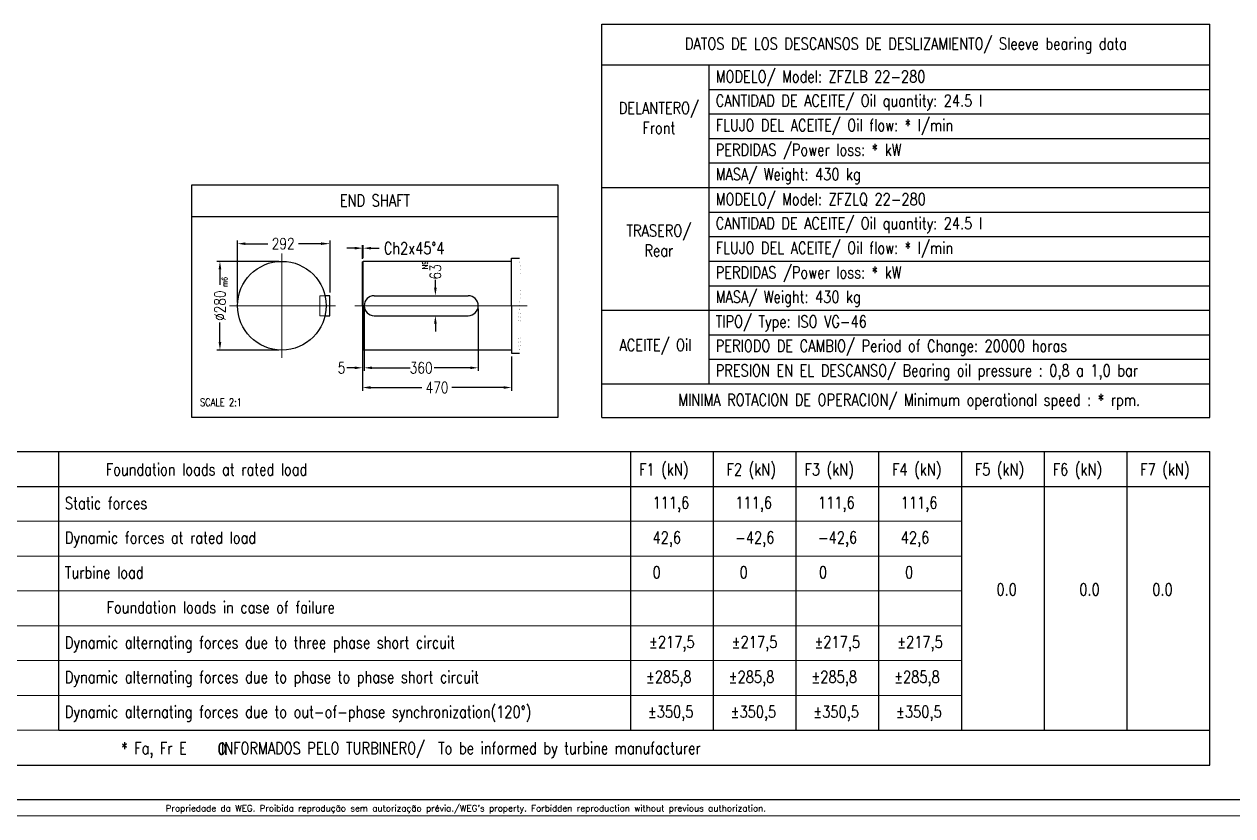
# Model space of a CAD drawing. Extents: x -25778 to -31, y 280 to 17100.
# Drawn here: x -14510 to -6878, y 280 to 5276 of the extents above; entities that cross this region are included whole.
import ezdxf
from ezdxf.enums import TextEntityAlignment as Align
from ezdxf.lldxf.tags import DXFTag

# ---------------------------------------------------------------- set-up
doc = ezdxf.new("R2010")
doc.units = 0
doc.header["$LTSCALE"] = 20
doc.header["$MEASUREMENT"] = 0
doc.header["$PDSIZE"] = -5
for name, color, linetype, lineweight in [('CENTRO', 7, 'CENTRO10', 13), ('CONTORNO', 3, 'Continuous', 30), ('COTA', 2, 'Continuous', 15), ('TEXT', 2, 'Continuous', 15), ('TRACEJADA', 7, 'HIDDEN', 13)]:
    doc.layers.add(name, color=color, linetype=linetype, lineweight=lineweight)
for name, color, linetype in [('FINA', 7, 'Continuous'), ('LEGENDA', 3, 'Continuous'), ('SUBLISTA', 7, 'Continuous'), ('TEXTO_FINO', 7, 'Continuous')]:
    doc.layers.add(name, color=color, linetype=linetype)
doc.styles.add('ROMANS', font='romans.shx', dxfattribs={"width": 0.8, "height": 75})
tags = doc.linetypes.add('CENTRO10', pattern=[16.8, 10, -3, 0.8, -3]).pattern_tags.tags
tags[10:11] = [DXFTag(74, 4), DXFTag(75, 0), DXFTag(340, '0'), DXFTag(46, 1.0), DXFTag(50, 0.0), DXFTag(44, 0.0), DXFTag(45, 0.0)]
tags[8:9] = [DXFTag(74, 4), DXFTag(75, 0), DXFTag(340, '0'), DXFTag(46, 1.0), DXFTag(50, 0.0), DXFTag(44, 0.0), DXFTag(45, 0.0)]
tags[6:7] = [DXFTag(74, 4), DXFTag(75, 0), DXFTag(340, '0'), DXFTag(46, 1.0), DXFTag(50, 0.0), DXFTag(44, 0.0), DXFTag(45, 0.0)]
tags[4:5] = [DXFTag(74, 4), DXFTag(75, 0), DXFTag(340, '0'), DXFTag(46, 1.0), DXFTag(50, 0.0), DXFTag(44, 0.0), DXFTag(45, 0.0)]
tags = doc.linetypes.add('HIDDEN', pattern=[1.905, 1.27, -0.635]).pattern_tags.tags
tags[6:7] = [DXFTag(74, 4), DXFTag(75, 0), DXFTag(340, '0'), DXFTag(46, 1.0), DXFTag(50, 0.0), DXFTag(44, 0.0), DXFTag(45, 0.0)]
tags[4:5] = [DXFTag(74, 4), DXFTag(75, 0), DXFTag(340, '0'), DXFTag(46, 1.0), DXFTag(50, 0.0), DXFTag(44, 0.0), DXFTag(45, 0.0)]
doc.dimstyles.get("Standard").update_dxf_attribs({"dimscale": 30, "dimtxt": 75, "dimasz": 2.5, "dimexe": 1, "dimexo": 1, "dimgap": 1, "dimtad": 0, "dimrnd": 0.1, "dimdsep": 46, "dimtxsty": 'ROMANS', "dimcen": 0, "dimclrd": 256, "dimclre": 256, "dimclrt": 256, "dimadec": 0, "dimazin": 0, "dimtp": 0.1, "dimtm": 0.1, "dimtfac": 0.5, "dimtdec": 3, "dimtofl": 0, "dimtmove": 0, "dimatfit": 0, "dimfxl": 0, "dimtolj": 1, "dimarcsym": 0})

# ---------------------------------------------------------------- blocks, each defined once
blk = doc.blocks.new('FORMATOWEGA0PMS')
at = {"layer": 'LEGENDA', "color": 6}
blk.add_line((-185, 5), (-1164, 5), dxfattribs=at)
blk.add_line((-185, 5), (-1164, 5), dxfattribs=at)
blk.add_line((-185, 5), (-1164, 5), dxfattribs=at)
blk.add_line((-185, 5), (-1164, 5), dxfattribs=at)
blk.add_line((-185, 5), (-1164, 5), dxfattribs=at)
at = {"layer": 'LEGENDA', "lineweight": 0}
blk.add_line((-1189, 0), (0, 0), dxfattribs=at)
blk.add_line((-1189, 0), (0, 0), dxfattribs=at)
blk.add_line((-1189, 0), (0, 0), dxfattribs=at)
blk.add_line((-1189, 0), (0, 0), dxfattribs=at)
blk.add_line((-1189, 0), (0, 0), dxfattribs=at)
at = {"layer": 'TEXTO_FINO', "style": 'ROMANS'}
blk.add_text("Propriedade da WEG. Proibida reprodução sem autorização prévia./WEG's property. Forbidden reproduction without previous authorization.", height=2, dxfattribs=at).set_placement((-584.5, 2.4), align=Align.MIDDLE_CENTER)
blk = doc.blocks.new('*D106')
at = {"linetype": 'ByBlock'}
for p, q in [((-12422.8, 3862.8), (-12472.8, 3862.8)), ((-12372.8, 3795.7), (-12372.8, 3882.8)), ((-12368.8, 3799.7), (-12368.8, 3882.8)), ((-12318.8, 3862.8), (-12268.8, 3862.8))]:
    blk.add_line(p, q, dxfattribs=at)
for points in [[(-12422.8, 3871.1), (-12422.8, 3854.4), (-12372.8, 3862.8)], [(-12318.8, 3871.1), (-12318.8, 3854.4), (-12368.8, 3862.8)]]:
    blk.add_solid(points, dxfattribs=at)
at = {"layer": 'DEFPOINTS', "color": 0, "linetype": 'ByBlock'}
for p in [(-12368.8, 3862.8), (-12372.8, 3775.7, -0.1), (-12368.8, 3779.7, -0.1)]:
    blk.add_point(p, dxfattribs=at)
at = {"linetype": 'ByBlock', "insert": (-12047.4, 3862.8), "char_height": 75, "attachment_point": 5, "style": 'ROMANS'}
blk.add_mtext('\\A1;Ch2x45°4', dxfattribs=at)

msp = doc.modelspace()

# ---------------------------------------------------------------- linework, layer by layer
at = {"linetype": 'ByBlock'}
for p, q in [((-13162.761, 3519.723), (-13162.761, 3911.2)), ((-12577.94, 3582.723), (-12577.94, 3911.2)), ((-13112.761, 3891.2), (-12972.065, 3891.2)), ((-12635.94, 3891.2), (-12776.636, 3891.2)), ((-12902.761, 3779.723, 0.11), (-13293.55, 3779.723, 0.11)), ((-13273.55, 3729.723, 0.11), (-13273.55, 3631.012, 0.11)), ((-11913.322, 3612.723), (-11913.322, 3662.723)), ((-11982.116, 3562.723), (-11893.322, 3562.723)), ((-12372.805, 3479.723), (-12372.805, 3087.73)), ((-12362.805, 3479.723), (-12362.805, 3087.73)), ((-12362.805, 3479.723), (-12362.805, 3087.73)), ((-11982.116, 3436.723), (-11893.322, 3436.723)), ((-11642.805, 3479.723), (-11642.805, 3087.73)), ((-13273.55, 3269.723, 0.11), (-13273.55, 3394.16, 0.11)), ((-11913.322, 3386.723), (-11913.322, 3336.723)), ((-12902.761, 3219.723, 0.11), (-13293.55, 3219.723, 0.11)), ((-12372.805, 3203.723), (-12372.805, 2963.288)), ((-11432.805, 3179.723), (-11432.805, 2963.288)), ((-12422.805, 3107.73), (-12472.805, 3107.73)), ((-12312.805, 3107.73), (-12262.805, 3107.73)), ((-12312.805, 3107.73), (-12072.177, 3107.73)), ((-11692.805, 3107.73), (-11920.8, 3107.73)), ((-12322.805, 2983.288), (-11998.416, 2983.288)), ((-11482.805, 2983.288), (-11810.11, 2983.288))]:
    msp.add_line(p, q, dxfattribs=at)
for points in [[(-13112.761, 3899.533), (-13112.761, 3882.866), (-13162.761, 3891.2)], [(-12635.94, 3899.533), (-12635.94, 3882.866), (-12577.94, 3891.2)], [(-13281.884, 3729.723, 0.11), (-13265.217, 3729.723, 0.11), (-13273.55, 3779.723, 0.11)], [(-11921.656, 3612.723), (-11904.989, 3612.723), (-11913.322, 3562.723)], [(-11921.656, 3386.723), (-11904.989, 3386.723), (-11913.322, 3436.723)], [(-13281.884, 3269.723, 0.11), (-13265.217, 3269.723, 0.11), (-13273.55, 3219.723, 0.11)], [(-12422.805, 3116.064), (-12422.805, 3099.397), (-12372.805, 3107.73)], [(-12312.805, 3116.064), (-12312.805, 3099.397), (-12362.805, 3107.73)], [(-12312.805, 3116.064), (-12312.805, 3099.397), (-12362.805, 3107.73)], [(-11692.805, 3116.064), (-11692.805, 3099.397), (-11642.805, 3107.73)], [(-12322.805, 2991.621), (-12322.805, 2974.955), (-12372.805, 2983.288)], [(-11482.805, 2991.621), (-11482.805, 2974.955), (-11432.805, 2983.288)]]:
    msp.add_solid(points, dxfattribs=at)
at = {"layer": 'CENTRO'}
for p, q in [((-12882.761, 3829.723), (-12882.761, 3169.723)), ((-12544.761, 3499.723), (-13212.761, 3499.723)), ((-12422.805, 3499.723), (-11334.556, 3499.723))]:
    msp.add_line(p, q, dxfattribs=at)
at = {"layer": 'CONTORNO'}
for p, q in [((-10861.691, 5276.431), (-7022.747, 5276.431)), ((-10861.691, 2793.148), (-10861.691, 5276.431)), ((-7022.747, 2793.148), (-7022.747, 5276.431)), ((-10861.691, 5019.761), (-7022.747, 5019.761)), ((-10861.691, 5019.761), (-7022.747, 5019.761)), ((-10185.488, 3006.809), (-10185.488, 5019.761)), ((-10861.691, 4245.549), (-7022.747, 4245.549)), ((-12372.805, 3775.723), (-12368.805, 3779.723)), ((-12372.805, 3775.723), (-12368.805, 3779.723)), ((-12372.805, 3499.723), (-12372.805, 3775.723)), ((-12372.805, 3499.723), (-12372.805, 3775.723)), ((-11432.805, 3779.723), (-12368.805, 3779.723)), ((-12368.805, 3499.723), (-12368.805, 3779.723)), ((-12368.805, 3499.723), (-12368.805, 3779.723)), ((-11432.805, 3499.723), (-11432.805, 3799.723)), ((-11432.805, 3799.723), (-11432.805, 3799.723)), ((-11432.805, 3799.723), (-11382.259, 3799.723)), ((-12299.805, 3562.723), (-11705.805, 3562.723)), ((-12372.805, 3499.723), (-12372.805, 3223.723)), ((-12372.805, 3499.723), (-12372.805, 3223.723)), ((-12368.805, 3499.723), (-12368.805, 3219.723)), ((-12368.805, 3499.723), (-12368.805, 3219.723)), ((-12299.805, 3436.723), (-11705.805, 3436.723)), ((-11432.805, 3499.723), (-11432.805, 3199.723)), ((-10861.691, 3471.337), (-7022.747, 3471.337)), ((-12372.805, 3223.723), (-12368.805, 3219.723)), ((-12372.805, 3223.723), (-12368.805, 3219.723)), ((-11432.805, 3219.723), (-12368.805, 3219.723)), ((-11432.805, 3199.723), (-11382.259, 3199.723)), ((-10861.691, 3006.809), (-7022.747, 3006.809)), ((-10861.691, 2793.148), (-7022.747, 2793.148)), ((-17688.976, 2579.488), (-7022.747, 2579.488)), ((-14290.605, 820.161), (-14290.605, 2579.488)), ((-10679.464, 820.161), (-10679.464, 2579.488)), ((-10157.076, 820.161), (-10157.076, 2579.488)), ((-9634.688, 820.161), (-9634.688, 2579.488)), ((-9634.688, 820.161), (-9634.688, 2579.488)), ((-9112.3, 820.161), (-9112.3, 2579.488)), ((-8589.912, 820.161), (-8589.912, 2579.488)), ((-8589.912, 820.161), (-8589.912, 2579.488)), ((-8067.524, 820.161), (-8067.524, 2579.488)), ((-8067.524, 820.161), (-8067.524, 2579.488)), ((-7545.136, 820.161), (-7545.136, 2579.488)), ((-7022.747, 600.245), (-7022.747, 2579.488)), ((-17688.976, 2359.572), (-7022.747, 2359.572)), ((-14290.605, 820.161), (-7022.747, 820.161)), ((-17688.976, 600.245), (-7022.747, 600.245))]:
    msp.add_line(p, q, dxfattribs=at)
at = {"layer": 'CONTORNO', "const_width": 0.5}
for points in [[(-11382.259, 3799.723, -0.06668631), (-11382.259, 3499.723, 1.22258808)], [(-11382.259, 3199.723, -0.06668631), (-11382.259, 3499.723, 1.22258808)], [(-11382.259, 3199.723, 0.06668631), (-11382.259, 3499.723, -1.22258808)]]:
    msp.add_lwpolyline(points, format="xyb", dxfattribs=at)
at = {"layer": 'CONTORNO'}
msp.add_lwpolyline([(-12609.94, 3436.723), (-12578.761, 3436.723), (-12578.761, 3562.723), (-12609.94, 3562.723)], dxfattribs=at)
msp.add_circle((-12882.761, 3499.723), 280, dxfattribs=at)
for centre, start, end in [((-12299.805, 3499.723), 90, 180), ((-11705.805, 3499.723), 0, 90), ((-12299.805, 3499.723), 180, 270), ((-11705.805, 3499.723), 270, 0)]:
    msp.add_arc(centre, 63, start, end, dxfattribs=at)
at = {"layer": 'COTA'}
for p, q in [((-17688.976, 2139.656), (-8589.912, 2139.656)), ((-17688.976, 1919.74), (-8589.912, 1919.74)), ((-17688.976, 1699.824), (-8589.912, 1699.824)), ((-17688.976, 1479.908), (-8589.912, 1479.908)), ((-17688.976, 1259.993), (-8589.912, 1259.993)), ((-17688.976, 1040.077), (-8589.912, 1040.077)), ((-17688.976, 820.161), (-8589.912, 820.161))]:
    msp.add_line(p, q, dxfattribs=at)
at = {"layer": 'DEFPOINTS', "color": 0, "linetype": 'ByBlock'}
for p in [(-13162.761, 3891.2), (-12882.761, 3779.723), (-12673.534, 3685.799), (-12578.761, 3562.723), (-12002.116, 3562.723), (-11913.322, 3562.723), (-13162.761, 3499.723), (-12372.805, 3499.723), (-12362.805, 3499.723), (-12362.805, 3499.723), (-12002.116, 3436.723), (-11642.805, 3499.723), (-13273.55, 3219.723, 0.11), (-12882.761, 3219.723), (-12372.805, 3223.723), (-11432.805, 3199.723), (-12372.805, 3107.73), (-11642.805, 3107.73), (-12372.805, 2983.288)]:
    msp.add_point(p, dxfattribs=at)
at = {"layer": 'FINA'}
for p, q in [((-10185.488, 4864.919), (-7022.747, 4864.919)), ((-10185.488, 4710.076), (-7022.747, 4710.076)), ((-10185.488, 4555.234), (-7022.747, 4555.234)), ((-10185.488, 4400.391), (-7022.747, 4400.391)), ((-10185.488, 4090.706), (-7022.747, 4090.706)), ((-10185.488, 3935.864), (-7022.747, 3935.864)), ((-10185.488, 3781.021), (-7022.747, 3781.021)), ((-10185.488, 3626.179), (-7022.747, 3626.179)), ((-10185.488, 3316.494), (-7022.747, 3316.494)), ((-10185.488, 3161.652), (-7022.747, 3161.652))]:
    msp.add_line(p, q, dxfattribs=at)
msp.add_lwpolyline([(-13450.651, 4263.555), (-11139.383, 4263.555), (-11139.383, 2793.148), (-13450.651, 2793.148)], close=True, dxfattribs=at)
at = {"layer": 'SUBLISTA'}
msp.add_line((-13450.651, 4063.555), (-11139.383, 4063.555), dxfattribs=at)
at = {"layer": 'TRACEJADA'}
for p, q in [((-12609.94, 3562.723), (-12642.761, 3562.723)), ((-12642.761, 3562.723), (-12642.761, 3436.723)), ((-12642.761, 3436.723), (-12610.761, 3436.723))]:
    msp.add_line(p, q, dxfattribs=at)

# ---------------------------------------------------------------- block references
at = {"layer": 'LEGENDA', "xscale": 20, "yscale": 20, "zscale": 20}
msp.add_blockref('FORMATOWEGA0PMS', (-30.983, 280.329), dxfattribs=at)

# ---------------------------------------------------------------- texts
at = {"linetype": 'ByBlock', "char_height": 70, "attachment_point": 5, "style": 'ROMANS'}
for s, insert in [('292', (-12874.351, 3891.2)), ('\\A1;5', (-12505.605, 3107.73)), ('\\A1;360', (-12002.805, 3107.73)), ('\\A1;470', (-11902.805, 2983.288))]:
    msp.add_mtext(s, dxfattribs=dict(at, insert=insert))
at = {"linetype": 'ByBlock', "char_height": 70, "attachment_point": 5, "rotation": 90, "style": 'ROMANS'}
for s, insert in [('\\A1;63', (-11913.322, 3712.894)), ('\\A1;∅280', (-13273.55, 3499.723, 0.11))]:
    msp.add_mtext(s, dxfattribs=dict(at, insert=insert))
at = {"color": 0, "linetype": 'ByBlock', "insert": (-13256.823, 715.074), "char_height": 104.13021, "attachment_point": 5, "style": 'ROMANS'}
msp.add_mtext('\\Fgreekc.shx;a', dxfattribs=at)
at = {"layer": 'CONTORNO', "style": 'ROMANS', "width": 0.8}
for s, p in [('DATOS DE LOS DESCANSOS DE DESLIZAMIENTO/ Sleeve bearing data', (-8942.219, 5148.096)), ('END SHAFT', (-12295.017, 4163.555))]:
    msp.add_text(s, height=74.9952, dxfattribs=at).set_placement(p, align=Align.MIDDLE)
for s, p in [('Foundation loads at rated load', (-13994.177, 2429.108)), ('F1 (kN)', (-10627.05, 2429.108)), ('F2 (kN)', (-10074.27, 2429.108)), ('F3 (kN)', (-9582.274, 2429.108)), ('F4 (kN)', (-9029.494, 2429.108)), ('F5 (kN)', (-8507.106, 2429.108)), ('F6 (kN)', (-8015.11, 2429.108)), ('F7 (kN)', (-7462.329, 2429.108)), ('Foundation loads in case of failure', (-13989.587, 1558.309)), ('* Fa, Fr E    INFORMADOS PELO TURBINERO/  To be informed by turbine manufacturer', (-13897.291, 669.781))]:
    msp.add_text(s, height=75.079, dxfattribs=at).set_placement(p)
at = {"layer": 'COTA', "style": 'ROMANS', "width": 0.8}
for s, height, p in [('MODELO/ Model: ZFZLB 22-280', 74.9952, (-10143.101, 4908.655)), ('CANTIDAD DE ACEITE/ Oil quantity: 24.5 l', 74.9952, (-10143.101, 4756.312)), ('FLUJO DEL ACEITE/ Oil flow: * l/min', 74.9952, (-10143.101, 4601.469)), ('PERDIDAS /Power loss: * kW', 74.9952, (-10143.101, 4446.627)), ('MASA/ Weight: 430 kg', 74.9952, (-10143.101, 4291.784)), ('MODELO/ Model: ZFZLQ 22-280', 74.9952, (-10143.101, 4134.442)), ('CANTIDAD DE ACEITE/ Oil quantity: 24.5 l', 74.9952, (-10143.101, 3982.099)), ('FLUJO DEL ACEITE/ Oil flow: * l/min', 74.9952, (-10143.101, 3827.257)), ('PERDIDAS /Power loss: * kW', 74.9952, (-10143.101, 3672.414)), ('MASA/ Weight: 430 kg', 74.9952, (-10143.101, 3517.572)), ('TIPO/ Type: ISO VG-46', 74.9952, (-10143.101, 3361.896)), ('PERIODO DE CAMBIO/ Period of Change: 20000 horas', 74.9952, (-10143.101, 3208.72)), ('PRESION EN EL DESCANSO/ Bearing oil pressure : 0,8 a 1,0 bar', 74.9952, (-10143.101, 3053.878)), ('Static forces', 75.079, (-14252.737, 2216.352)), ('111,6', 75.079, (-10541.865, 2219.295)), ('111,6', 75.079, (-10019.477, 2219.295)), ('111,6', 75.079, (-9497.089, 2219.295)), ('111,6', 75.079, (-8974.701, 2219.295)), ('Dynamic forces at rated load', 75.079, (-14252.737, 1998.141)), ('42,6', 75.079, (-10541.865, 1999.379)), ('-42,6', 75.079, (-10019.477, 1999.379)), ('-42,6', 75.079, (-9497.089, 1999.379)), ('42,6', 75.079, (-8974.701, 1999.379)), ('Turbine load', 75.079, (-14252.737, 1778.225)), ('0', 75.079, (-10541.865, 1779.463)), ('0', 75.079, (-9992.55, 1779.463)), ('0', 75.079, (-9491.516, 1779.463)), ('0', 75.079, (-8947.65, 1779.463)), ('0.0', 75.079, (-8370.486, 1671.335)), ('0.0', 75.079, (-7847.158, 1671.335)), ('0.0', 75.079, (-7386.319, 1671.335)), ('Dynamic alternating forces due to three phase short circuit', 75.079, (-14252.737, 1336.688)), ('%%p217,5', 75.079, (-10564.907, 1339.631)), ('%%p217,5', 75.079, (-10042.519, 1339.631)), ('%%p217,5', 75.079, (-9520.131, 1339.631)), ('%%p217,5', 75.079, (-8997.743, 1339.631)), ('Dynamic alternating forces due to phase to phase short circuit', 75.079, (-14252.737, 1118.477)), ('%%p285,8', 75.079, (-10584.064, 1119.715)), ('%%p285,8', 75.079, (-10061.676, 1119.715)), ('%%p285,8', 75.079, (-9539.288, 1119.715)), ('%%p285,8', 75.079, (-9016.899, 1119.715)), ('Dynamic alternating forces due to out-of-phase synchronization(120%%d)', 75.079, (-14252.737, 898.562)), ('%%p350,5', 75.079, (-10572.099, 899.8)), ('%%p350,5', 75.079, (-10049.711, 899.8)), ('%%p350,5', 75.079, (-9527.322, 899.8)), ('%%p350,5', 75.079, (-9004.934, 899.8))]:
    msp.add_text(s, height=height, dxfattribs=at).set_placement(p)
msp.add_text(' MINIMA ROTACION DE OPERACION/ Minimum operational speed : * rpm.', height=74.9952, dxfattribs=at).set_placement((-8942.219, 2899.979), align=Align.MIDDLE)
at = {"layer": 'COTA', "char_height": 75, "width": 576.202, "attachment_point": 5, "style": 'ROMANS'}
for s, insert in [('DELANTERO/ Front', (-10502.094, 4684.734)), ('TRASERO/ Rear', (-10502.094, 3910.521)), ('ACEITE/ Oil', (-10523.59, 3239.073))]:
    msp.add_mtext(s, dxfattribs=dict(at, insert=insert))
at = {"layer": 'SUBLISTA', "char_height": 35, "width": 50.275, "attachment_point": 1, "rotation": 90, "style": 'ROMANS'}
for s, insert in [('N9', (-11996.911, 3730.326, 0.11)), ('m6', (-13261.667, 3618.086, 0.11))]:
    msp.add_mtext(s, dxfattribs=dict(at, insert=insert))
at = {"layer": 'TEXT', "insert": (-13399.744, 2914.292, 0.11), "char_height": 48, "width": 468.19701, "attachment_point": 1, "style": 'ROMANS'}
msp.add_mtext('SCALE 2:1', dxfattribs=at)

# ---------------------------------------------------------------- dimensions: what is measured, and where the dimension line sits
at = {"linetype": 'ByBlock'}
dim = msp.add_linear_dim(base=(-12368.805, 3862.758, 0.11), p1=(-12372.805, 3775.723), p2=(-12368.805, 3779.723), text='Ch2x45°<>', dimstyle='Standard', override={"dimscale": 20}, dxfattribs=at)
dim.commit()
dim.dimension.update_dxf_attribs({"geometry": '*D106', "text_midpoint": (-12047.377, 3862.758, 0.11)})

doc.saveas('drawing.dxf')
